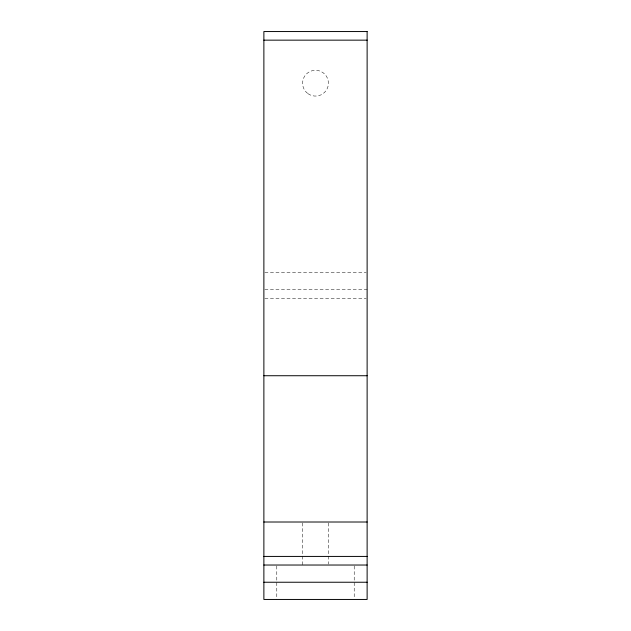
<?xml version="1.0" encoding="UTF-8"?>
<svg xmlns="http://www.w3.org/2000/svg" width="631" height="631" viewBox="0 0 631 631"><rect width="100%" height="100%" fill="white"/><g stroke="black" fill="none" stroke-linecap="round" stroke-linejoin="round"><path stroke-width="0.47" stroke-dasharray="3.15 2.37" d="M264.854 272.474L366.146 272.474M264.831 289.684L367.124 289.684M264.854 298.289L366.146 298.289M354.22 566.015L354.22 597.486M328.404 522.989L328.404 564.051M302.596 522.989L302.596 565.029M276.78 566.015L276.78 599.45M308.07 93.727A12.904 12.904 0 0 0 328.357 84.333A12.904 12.904 0 0 0 310.073 71.469A12.904 12.904 0 0 0 308.07 93.727"/><path stroke-width="0.95" d="M263.876 40.155L367.124 40.155M263.876 375.729L367.124 375.729M263.876 522.011L367.124 522.011M263.876 556.424L367.124 556.424M263.876 565.029L367.124 565.029M263.876 582.239L367.124 582.239M367.124 31.55L263.876 31.55L263.876 599.45L367.124 599.45L367.124 31.55"/></g></svg>
